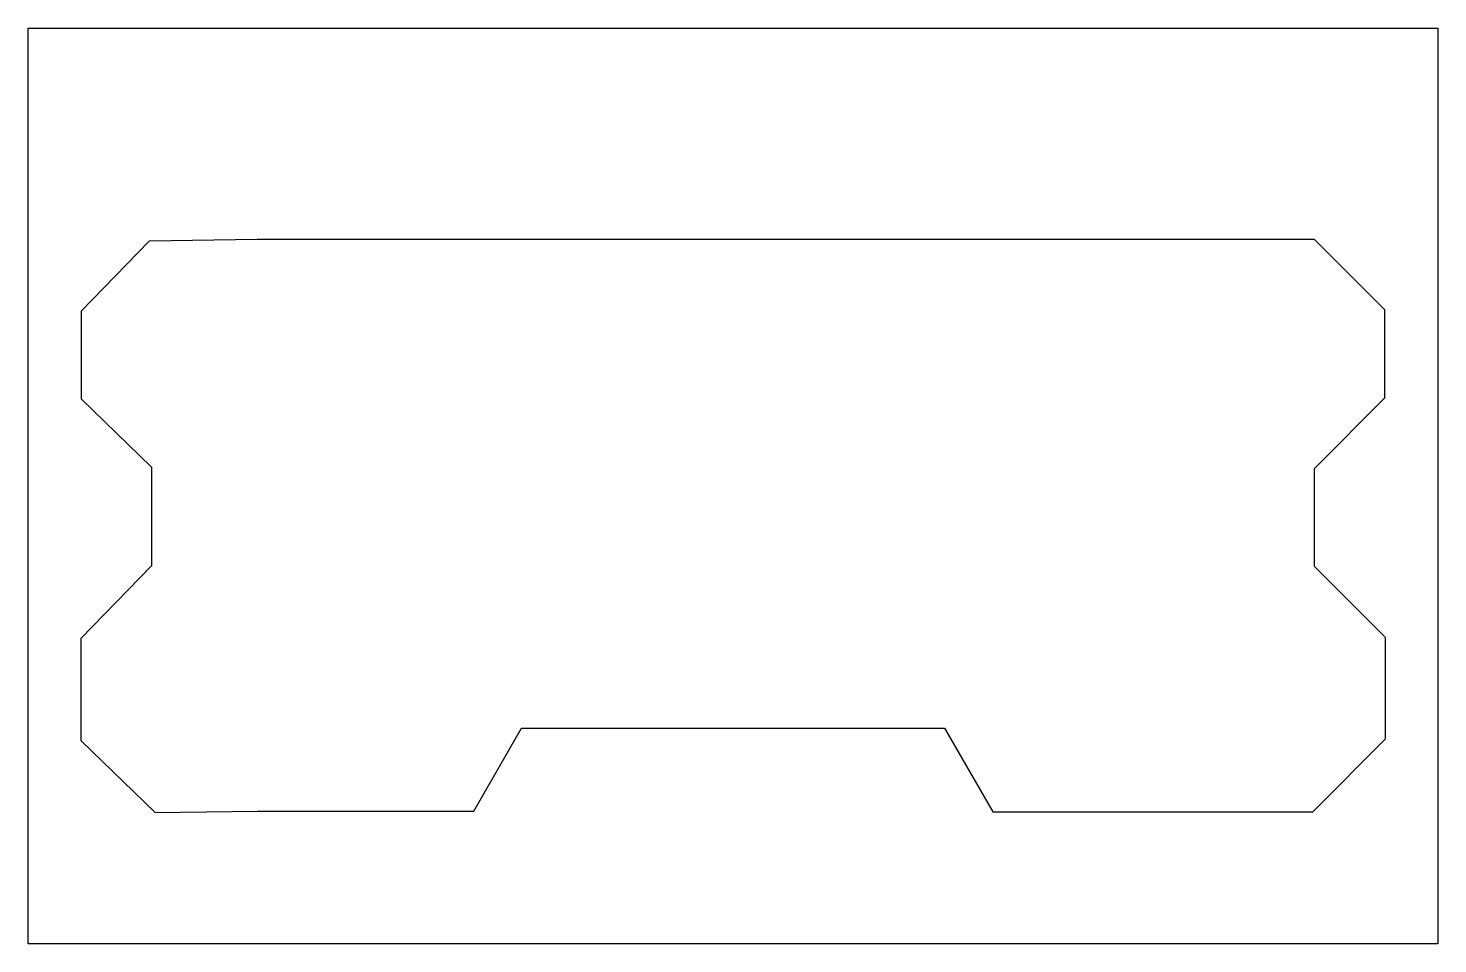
# Model space of a CAD drawing. Header units: millimetres. Extents: x -80 to 0, y -1 to 51.
import ezdxf

# ---------------------------------------------------------------- set-up
doc = ezdxf.new("R2010")
doc.units = ezdxf.units.MM
doc.layers.get('0').update_dxf_attribs({"linetype": 'CONTINUOUS'})

msp = doc.modelspace()

# ---------------------------------------------------------------- linework, layer by layer
for points in [[(0, 51), (0, -1), (-80, -1), (-80, 51)], [(-73, 20.458), (-77.009, 16.332), (-77.009, 10.55), (-72.798, 6.459), (-67, 6.542), (-54.717, 6.542), (-52, 11.249), (-28, 11.249), (-25.258, 6.5), (-12.899, 6.5), (-7.099, 6.5), (-2.961, 10.637), (-2.961, 16.396), (-7, 20.435), (-7, 26), (-3, 30), (-3, 35), (-6.999, 38.999), (-67.003, 38.999), (-73.134, 38.911), (-77, 34.931), (-77, 29.955), (-73, 26.068)]]:
    msp.add_lwpolyline(points, close=True)

doc.saveas('drawing.dxf')
